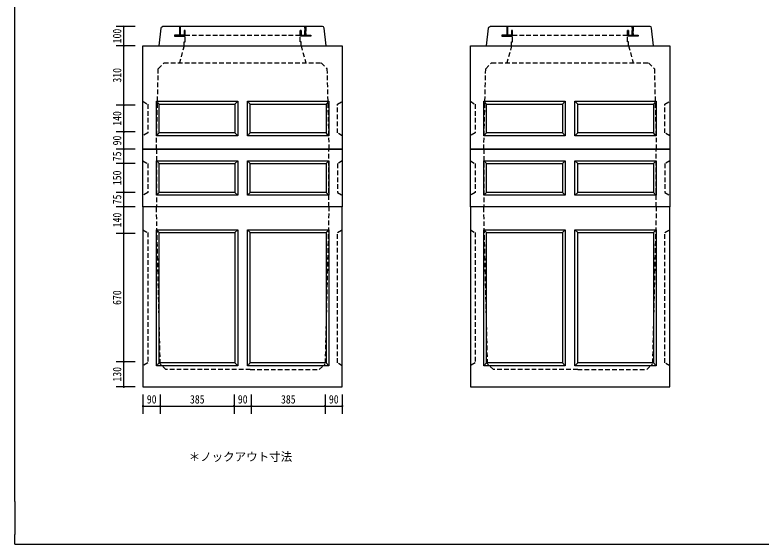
# Model space of a CAD drawing. Units: millimetres, scale not verified. Extents: x -3704 to 3796, y -2790 to 2696.
# Drawn here: x -3704 to 189, y -2790 to -29 of the extents above; entities that cross this region are included whole.
import ezdxf
from ezdxf.enums import TextEntityAlignment as Align

# ---------------------------------------------------------------- set-up
doc = ezdxf.new("R2010")
doc.units = ezdxf.units.MM
doc.header["$LTSCALE"] = 20
doc.linetypes.add('DASHED1', pattern=[1.8, 1.2, -0.6])
doc.layers.add('0-0_レイヤ_1', color=7, linetype='Continuous')
doc.layers.add('0-9_レイヤ10', color=7, linetype='Continuous')
doc.styles.add('HG丸ｺﾞｼｯｸM-PRO', font='')
doc.styles.add('ＭＳ ゴシック', font='')
doc.styles.get('HG丸ｺﾞｼｯｸM-PRO').set_extended_font_data('HG丸ｺﾞｼｯｸM-PRO')
doc.styles.get('ＭＳ ゴシック').set_extended_font_data('MS Gothic')

msp = doc.modelspace()

# ---------------------------------------------------------------- hatches: boundary and pattern name
at = {"layer": '0-9_レイヤ10'}
for points in [[(-3130.12, -90, 1), (-3142.12, -90, 1)], [(-3130.12, -190, 1), (-3142.12, -190, 1)], [(-3130.12, -500, 1), (-3142.12, -500, 1)], [(-3130.12, -640, 1), (-3142.12, -640, 1)], [(-3130.12, -730, 1), (-3142.12, -730, 1)], [(-3130.12, -805, 1), (-3142.12, -805, 1)], [(-3130.12, -955, 1), (-3142.12, -955, 1)], [(-3130.12, -1030, 1), (-3142.12, -1030, 1)], [(-3130.12, -1170, 1), (-3142.12, -1170, 1)], [(-3130.12, -1840, 1), (-3142.12, -1840, 1)], [(-3130.12, -1970, 1), (-3142.12, -1970, 1)], [(-3030.12, -2070, 1), (-3042.12, -2070, 1)], [(-2940.12, -2070, 1), (-2952.12, -2070, 1)], [(-2555.12, -2070, 1), (-2567.12, -2070, 1)], [(-2465.12, -2070, 1), (-2477.12, -2070, 1)], [(-2080.12, -2070, 1), (-2092.12, -2070, 1)], [(-1990.12, -2070, 1), (-2002.12, -2070, 1)]]:
    msp.add_hatch(color=256, dxfattribs=at).paths.add_polyline_path(points)

# ---------------------------------------------------------------- linework, layer by layer
at = {"layer": '0-0_レイヤ_1'}
for p, q in [((-3704.12, -2568.82), (-3704.12, 2646.47)), ((-2951.12, -190), (-2941.12, -97.5)), ((-2098.62, -90), (-2933.62, -90)), ((-2846.12, -90), (-2846.12, -135)), ((-2841.12, -90), (-2846.12, -90)), ((-2846.12, -92), (-2841.12, -92)), ((-2846.12, -94), (-2841.12, -94)), ((-2846.12, -96), (-2841.12, -96)), ((-2846.12, -98), (-2841.12, -98)), ((-2846.12, -100), (-2841.12, -100)), ((-2846.12, -102), (-2841.12, -102)), ((-2846.12, -104), (-2841.12, -104)), ((-2846.12, -106), (-2841.12, -106)), ((-2846.12, -108), (-2841.12, -108)), ((-2846.12, -110), (-2841.12, -110)), ((-2846.12, -112), (-2841.12, -112)), ((-2846.12, -114), (-2841.12, -114)), ((-2846.12, -116), (-2841.12, -116)), ((-2841.12, -135), (-2841.12, -90)), ((-2821.12, -110), (-2816.12, -110)), ((-2821.12, -110), (-2821.12, -140)), ((-2816.12, -110), (-2821.12, -110)), ((-2821.12, -112), (-2816.12, -112)), ((-2821.12, -114), (-2816.12, -114)), ((-2821.12, -116), (-2816.12, -116)), ((-2816.12, -140), (-2816.12, -110)), ((-2216.12, -110), (-2211.12, -110)), ((-2216.12, -110), (-2216.12, -135)), ((-2211.12, -110), (-2216.12, -110)), ((-2216.12, -112), (-2211.12, -112)), ((-2216.12, -114), (-2211.12, -114)), ((-2216.12, -116), (-2211.12, -116)), ((-2211.12, -135), (-2211.12, -110)), ((-2191.12, -90), (-2191.12, -135)), ((-2186.12, -90), (-2191.12, -90)), ((-2191.12, -92), (-2186.12, -92)), ((-2191.12, -94), (-2186.12, -94)), ((-2191.12, -96), (-2186.12, -96)), ((-2191.12, -98), (-2186.12, -98)), ((-2191.12, -100), (-2186.12, -100)), ((-2191.12, -102), (-2186.12, -102)), ((-2191.12, -104), (-2186.12, -104)), ((-2191.12, -106), (-2186.12, -106)), ((-2191.12, -108), (-2186.12, -108)), ((-2191.12, -110), (-2186.12, -110)), ((-2191.12, -112), (-2186.12, -112)), ((-2191.12, -114), (-2186.12, -114)), ((-2191.12, -116), (-2186.12, -116)), ((-2186.12, -135), (-2186.12, -90)), ((-2081.12, -190), (-2091.12, -97.5)), ((-1243.12, -190), (-1233.12, -97.5)), ((-390.62, -90), (-1225.62, -90)), ((-1138.12, -90), (-1138.12, -135)), ((-1133.12, -90), (-1138.12, -90)), ((-1138.12, -92), (-1133.12, -92)), ((-1138.12, -94), (-1133.12, -94)), ((-1138.12, -96), (-1133.12, -96)), ((-1138.12, -98), (-1133.12, -98)), ((-1138.12, -100), (-1133.12, -100)), ((-1138.12, -102), (-1133.12, -102)), ((-1138.12, -104), (-1133.12, -104)), ((-1138.12, -106), (-1133.12, -106)), ((-1138.12, -108), (-1133.12, -108)), ((-1138.12, -110), (-1133.12, -110)), ((-1138.12, -112), (-1133.12, -112)), ((-1138.12, -114), (-1133.12, -114)), ((-1138.12, -116), (-1133.12, -116)), ((-1133.12, -135), (-1133.12, -90)), ((-1113.12, -110), (-1108.12, -110)), ((-1113.12, -110), (-1113.12, -140)), ((-1108.12, -110), (-1113.12, -110)), ((-1113.12, -112), (-1108.12, -112)), ((-1113.12, -114), (-1108.12, -114)), ((-1113.12, -116), (-1108.12, -116)), ((-1108.12, -140), (-1108.12, -110)), ((-508.12, -110), (-503.12, -110)), ((-508.12, -110), (-508.12, -135)), ((-503.12, -110), (-508.12, -110)), ((-508.12, -112), (-503.12, -112)), ((-508.12, -114), (-503.12, -114)), ((-508.12, -116), (-503.12, -116)), ((-503.12, -135), (-503.12, -110)), ((-483.12, -90), (-483.12, -135)), ((-478.12, -90), (-483.12, -90)), ((-483.12, -92), (-478.12, -92)), ((-483.12, -94), (-478.12, -94)), ((-483.12, -96), (-478.12, -96)), ((-483.12, -98), (-478.12, -98)), ((-483.12, -100), (-478.12, -100)), ((-483.12, -102), (-478.12, -102)), ((-483.12, -104), (-478.12, -104)), ((-483.12, -106), (-478.12, -106)), ((-483.12, -108), (-478.12, -108)), ((-483.12, -110), (-478.12, -110)), ((-483.12, -112), (-478.12, -112)), ((-483.12, -114), (-478.12, -114)), ((-483.12, -116), (-478.12, -116)), ((-478.12, -135), (-478.12, -90)), ((-373.12, -190), (-383.12, -97.5)), ((-2871.12, -135), (-2871.12, -140)), ((-2821.12, -135), (-2871.12, -135)), ((-2871.12, -136), (-2821.12, -136)), ((-2871.12, -138), (-2821.12, -138)), ((-2871.12, -140), (-2821.12, -140)), ((-2871.12, -140), (-2821.12, -140)), ((-2846.12, -118), (-2841.12, -118)), ((-2846.12, -120), (-2841.12, -120)), ((-2846.12, -122), (-2841.12, -122)), ((-2846.12, -124), (-2841.12, -124)), ((-2846.12, -126), (-2841.12, -126)), ((-2846.12, -128), (-2841.12, -128)), ((-2846.12, -130), (-2841.12, -130)), ((-2846.12, -132), (-2841.12, -132)), ((-2846.12, -134), (-2841.12, -134)), ((-2821.12, -118), (-2816.12, -118)), ((-2821.12, -120), (-2816.12, -120)), ((-2821.12, -122), (-2816.12, -122)), ((-2821.12, -124), (-2816.12, -124)), ((-2821.12, -126), (-2816.12, -126)), ((-2821.12, -128), (-2816.12, -128)), ((-2821.12, -130), (-2816.12, -130)), ((-2821.12, -132), (-2816.12, -132)), ((-2821.12, -134), (-2816.12, -134)), ((-2821.12, -136), (-2816.12, -136)), ((-2821.12, -138), (-2816.12, -138)), ((-2821.12, -140), (-2816.12, -140)), ((-2821.12, -140), (-2816.12, -140)), ((-2216.12, -118), (-2211.12, -118)), ((-2216.12, -120), (-2211.12, -120)), ((-2216.12, -122), (-2211.12, -122)), ((-2216.12, -124), (-2211.12, -124)), ((-2216.12, -126), (-2211.12, -126)), ((-2216.12, -128), (-2211.12, -128)), ((-2216.12, -130), (-2211.12, -130)), ((-2216.12, -132), (-2211.12, -132)), ((-2216.12, -134), (-2211.12, -134)), ((-2216.12, -140), (-2216.12, -135)), ((-2216.12, -135), (-2161.12, -135)), ((-2216.12, -135), (-2211.12, -135)), ((-2216.12, -136), (-2161.12, -136)), ((-2216.12, -138), (-2161.12, -138)), ((-2161.12, -140), (-2216.12, -140)), ((-2191.12, -118), (-2186.12, -118)), ((-2191.12, -120), (-2186.12, -120)), ((-2191.12, -122), (-2186.12, -122)), ((-2191.12, -124), (-2186.12, -124)), ((-2191.12, -126), (-2186.12, -126)), ((-2191.12, -128), (-2186.12, -128)), ((-2191.12, -130), (-2186.12, -130)), ((-2191.12, -132), (-2186.12, -132)), ((-2191.12, -134), (-2186.12, -134)), ((-2191.12, -135), (-2186.12, -135)), ((-2161.12, -135), (-2161.12, -140)), ((-1163.12, -135), (-1163.12, -140)), ((-1113.12, -135), (-1163.12, -135)), ((-1163.12, -136), (-1113.12, -136)), ((-1163.12, -138), (-1113.12, -138)), ((-1163.12, -140), (-1113.12, -140)), ((-1163.12, -140), (-1113.12, -140)), ((-1138.12, -118), (-1133.12, -118)), ((-1138.12, -120), (-1133.12, -120)), ((-1138.12, -122), (-1133.12, -122)), ((-1138.12, -124), (-1133.12, -124)), ((-1138.12, -126), (-1133.12, -126)), ((-1138.12, -128), (-1133.12, -128)), ((-1138.12, -130), (-1133.12, -130)), ((-1138.12, -132), (-1133.12, -132)), ((-1138.12, -134), (-1133.12, -134)), ((-1113.12, -118), (-1108.12, -118)), ((-1113.12, -120), (-1108.12, -120)), ((-1113.12, -122), (-1108.12, -122)), ((-1113.12, -124), (-1108.12, -124)), ((-1113.12, -126), (-1108.12, -126)), ((-1113.12, -128), (-1108.12, -128)), ((-1113.12, -130), (-1108.12, -130)), ((-1113.12, -132), (-1108.12, -132)), ((-1113.12, -134), (-1108.12, -134)), ((-1113.12, -136), (-1108.12, -136)), ((-1113.12, -138), (-1108.12, -138)), ((-1113.12, -140), (-1108.12, -140)), ((-1113.12, -140), (-1108.12, -140)), ((-508.12, -118), (-503.12, -118)), ((-508.12, -120), (-503.12, -120)), ((-508.12, -122), (-503.12, -122)), ((-508.12, -124), (-503.12, -124)), ((-508.12, -126), (-503.12, -126)), ((-508.12, -128), (-503.12, -128)), ((-508.12, -130), (-503.12, -130)), ((-508.12, -132), (-503.12, -132)), ((-508.12, -134), (-503.12, -134)), ((-508.12, -140), (-508.12, -135)), ((-508.12, -135), (-453.12, -135)), ((-508.12, -135), (-503.12, -135)), ((-508.12, -136), (-453.12, -136)), ((-508.12, -138), (-453.12, -138)), ((-453.12, -140), (-508.12, -140)), ((-483.12, -118), (-478.12, -118)), ((-483.12, -120), (-478.12, -120)), ((-483.12, -122), (-478.12, -122)), ((-483.12, -124), (-478.12, -124)), ((-483.12, -126), (-478.12, -126)), ((-483.12, -128), (-478.12, -128)), ((-483.12, -130), (-478.12, -130)), ((-483.12, -132), (-478.12, -132)), ((-483.12, -134), (-478.12, -134)), ((-483.12, -135), (-478.12, -135)), ((-453.12, -135), (-453.12, -140)), ((-2951.12, -495), (-2966.12, -480)), ((-2556.12, -495), (-2541.12, -480)), ((-2491.12, -480), (-2476.12, -495)), ((-2081.12, -495), (-2066.12, -480)), ((-1243.12, -495), (-1258.12, -480)), ((-848.12, -495), (-833.12, -480)), ((-783.12, -480), (-768.12, -495)), ((-373.12, -495), (-358.12, -480)), ((-2966.12, -660), (-2951.12, -645)), ((-2541.12, -660), (-2556.12, -645)), ((-2491.12, -660), (-2476.12, -645)), ((-2067.79, -660), (-2081.12, -645)), ((-1258.12, -660), (-1243.12, -645)), ((-833.12, -660), (-848.12, -645)), ((-783.12, -660), (-768.12, -645)), ((-359.79, -660), (-373.12, -645)), ((-2966.12, -790), (-2951.12, -805)), ((-2541.12, -790), (-2556.12, -805)), ((-2476.12, -805), (-2491.12, -790)), ((-2081.12, -805), (-2066.12, -790)), ((-1258.12, -790), (-1243.12, -805)), ((-833.12, -790), (-848.12, -805)), ((-768.12, -805), (-783.12, -790)), ((-373.12, -805), (-358.12, -790)), ((-2951.12, -955), (-2966.12, -970)), ((-2556.12, -955), (-2541.12, -970)), ((-2066.12, -970), (-2081.12, -955)), ((-1243.12, -955), (-1258.12, -970)), ((-848.12, -955), (-833.12, -970)), ((-358.12, -970), (-373.12, -955)), ((-2556.12, -1165), (-2541.12, -1150)), ((-2066.12, -1150), (-2081.12, -1165)), ((-848.12, -1165), (-833.12, -1150)), ((-358.12, -1150), (-373.12, -1165)), ((-2966.12, -1860), (-2951.12, -1845)), ((-2541.12, -1860), (-2556.12, -1845)), ((-2491.12, -1860), (-2476.12, -1845)), ((-2066.12, -1860), (-2081.12, -1845)), ((-1258.12, -1860), (-1243.12, -1845)), ((-833.12, -1860), (-848.12, -1845)), ((-783.12, -1860), (-768.12, -1845)), ((-358.12, -1860), (-373.12, -1845)), ((-3704.12, -2568.82), (-3704.12, -2740.32)), ((-3704.12, -2790.32), (-3704.12, -2740.32)), ((-3704.12, -2790.32), (-3532.94, -2790.32))]:
    msp.add_line(p, q, dxfattribs=at)
at = {"layer": '0-0_レイヤ_1', "linetype": 'DASHED1'}
for p, q in [((-2846.12, -90), (-2846.12, -135)), ((-2841.12, -90), (-2846.12, -90)), ((-2841.12, -135), (-2841.12, -90)), ((-2821.12, -110), (-2821.12, -135)), ((-2816.12, -110), (-2821.12, -110)), ((-2816.12, -170), (-2816.12, -110)), ((-2216.12, -110), (-2211.12, -110)), ((-2216.12, -170), (-2216.12, -110)), ((-2211.12, -110), (-2211.12, -135)), ((-2191.12, -90), (-2186.12, -90)), ((-2191.12, -135), (-2191.12, -90)), ((-2186.12, -90), (-2186.12, -135)), ((-1138.12, -90), (-1138.12, -135)), ((-1133.12, -90), (-1138.12, -90)), ((-1133.12, -135), (-1133.12, -90)), ((-1113.12, -110), (-1113.12, -135)), ((-1108.12, -110), (-1113.12, -110)), ((-1108.12, -170), (-1108.12, -110)), ((-508.12, -110), (-503.12, -110)), ((-508.12, -170), (-508.12, -110)), ((-503.12, -110), (-503.12, -135)), ((-483.12, -90), (-478.12, -90)), ((-483.12, -135), (-483.12, -90)), ((-478.12, -90), (-478.12, -135)), ((-2871.12, -135), (-2871.12, -140)), ((-2846.12, -135), (-2871.12, -135)), ((-2871.12, -140), (-2816.12, -140)), ((-2821.12, -135), (-2841.12, -135)), ((-2816.12, -135), (-2216.12, -135)), ((-2161.12, -140), (-2216.12, -140)), ((-2211.12, -135), (-2191.12, -135)), ((-2186.12, -135), (-2161.12, -135)), ((-2161.12, -135), (-2161.12, -140)), ((-1163.12, -135), (-1163.12, -140)), ((-1138.12, -135), (-1163.12, -135)), ((-1163.12, -140), (-1108.12, -140)), ((-1113.12, -135), (-1133.12, -135)), ((-1108.12, -135), (-508.12, -135)), ((-453.12, -140), (-508.12, -140)), ((-503.12, -135), (-483.12, -135)), ((-478.12, -135), (-453.12, -135)), ((-453.12, -135), (-453.12, -140)), ((-2821.12, -190), (-2846.12, -280)), ((-2821.12, -170), (-2816.12, -170)), ((-2821.12, -190), (-2821.12, -170)), ((-2211.12, -170), (-2216.12, -170)), ((-2211.12, -190), (-2211.12, -170)), ((-2211.12, -190), (-2186.12, -280)), ((-1113.12, -190), (-1138.12, -280)), ((-1113.12, -170), (-1108.12, -170)), ((-1113.12, -190), (-1113.12, -170)), ((-503.12, -170), (-508.12, -170)), ((-503.12, -190), (-503.12, -170)), ((-503.12, -190), (-478.12, -280)), ((-2966.12, -730), (-2966.12, -1030)), ((-2066.12, -1030), (-2066.12, -730)), ((-1258.12, -730), (-1258.12, -1030)), ((-358.12, -1030), (-358.12, -730)), ((-2066.12, -1030), (-2086.12, -1850)), ((-358.12, -1030), (-378.12, -1850))]:
    msp.add_line(p, q, dxfattribs=at)
at = {"layer": '0-0_レイヤ_1'}
for points in [[(-2941.12, -97.5), (-2939.11, -92.18), (-2933.62, -90)], [(-2091.12, -97.5), (-2093.57, -91.85), (-2098.62, -90)], [(-1233.12, -97.5), (-1231.11, -92.18), (-1225.62, -90)], [(-383.12, -97.5), (-385.57, -91.85), (-390.62, -90)], [(-2491.12, -970), (-2476.12, -955), (-2476.12, -805), (-2081.12, -805), (-2081.12, -955), (-2476.12, -955)], [(-783.12, -970), (-768.12, -955), (-768.12, -805), (-373.12, -805), (-373.12, -955), (-768.12, -955)], [(-1996.12, -1030), (-3036.12, -1030), (-3036.12, -1970), (-1996.12, -1970), (-1996.12, -1030), (-3036.12, -1030)], [(-288.12, -1030), (-1328.12, -1030), (-1328.12, -1970), (-288.12, -1970), (-288.12, -1030), (-1328.12, -1030)], [(-2966.12, -1150), (-2951.12, -1165), (-2556.12, -1165), (-2556.12, -1845), (-2951.12, -1845), (-2951.12, -1165)], [(-2491.12, -1150), (-2476.12, -1165), (-2081.12, -1165), (-2081.12, -1845), (-2476.12, -1845), (-2476.12, -1165)], [(-1258.12, -1150), (-1243.12, -1165), (-848.12, -1165), (-848.12, -1845), (-1243.12, -1845), (-1243.12, -1165)], [(-783.12, -1150), (-768.12, -1165), (-373.12, -1165), (-373.12, -1845), (-768.12, -1845), (-768.12, -1165)], [(-3532.94, -2790.32), (3545.88, -2790.32), (3795.88, -2790.32), (3795.88, -2740.32)]]:
    msp.add_lwpolyline(points, dxfattribs=at)
for points in [[(-3036.12, -730), (-3036.12, -190), (-1996.12, -190), (-1996.12, -730)], [(-1328.12, -730), (-1328.12, -190), (-288.12, -190), (-288.12, -730)], [(-2966.12, -660), (-2966.12, -480), (-2541.12, -480), (-2541.12, -660)], [(-2951.12, -495), (-2556.12, -495), (-2556.12, -645), (-2951.12, -645)], [(-2491.12, -480), (-2066.12, -480), (-2066.12, -660), (-2491.12, -660)], [(-2476.12, -495), (-2081.12, -495), (-2081.12, -645), (-2476.12, -645)], [(-1258.12, -660), (-1258.12, -480), (-833.12, -480), (-833.12, -660)], [(-1243.12, -495), (-848.12, -495), (-848.12, -645), (-1243.12, -645)], [(-783.12, -480), (-358.12, -480), (-358.12, -660), (-783.12, -660)], [(-768.12, -495), (-373.12, -495), (-373.12, -645), (-768.12, -645)], [(-3036.12, -730), (-1996.12, -730), (-1996.12, -1030), (-3036.12, -1030)], [(-1328.12, -730), (-288.12, -730), (-288.12, -1030), (-1328.12, -1030)], [(-2966.12, -790), (-2541.12, -790), (-2541.12, -970), (-2966.12, -970)], [(-2951.12, -955), (-2951.12, -805), (-2556.12, -805), (-2556.12, -955)], [(-2491.12, -790), (-2066.12, -790), (-2066.12, -970), (-2491.12, -970)], [(-1258.12, -790), (-833.12, -790), (-833.12, -970), (-1258.12, -970)], [(-1243.12, -955), (-1243.12, -805), (-848.12, -805), (-848.12, -955)], [(-783.12, -790), (-358.12, -790), (-358.12, -970), (-783.12, -970)], [(-2966.12, -1150), (-2541.12, -1150), (-2541.12, -1860), (-2966.12, -1860)], [(-2491.12, -1150), (-2066.12, -1150), (-2066.12, -1860), (-2491.12, -1860)], [(-1258.12, -1150), (-833.12, -1150), (-833.12, -1860), (-1258.12, -1860)], [(-783.12, -1150), (-358.12, -1150), (-358.12, -1860), (-783.12, -1860)]]:
    msp.add_lwpolyline(points, close=True, dxfattribs=at)
at = {"layer": '0-0_レイヤ_1', "linetype": 'DASHED1'}
for points in [[(-2966.12, -730), (-2956.12, -310), (-2926.12, -280), (-2106.12, -280), (-2076.12, -310), (-2066.12, -730)], [(-1258.12, -730), (-1248.12, -310), (-1218.12, -280), (-398.12, -280), (-368.12, -310), (-358.12, -730)], [(-3036.12, -480), (-3011.12, -495), (-3011.12, -645), (-3036.12, -660)], [(-1996.12, -660), (-2021.12, -645), (-2021.12, -495), (-1996.12, -480)], [(-1328.12, -480), (-1303.12, -495), (-1303.12, -645), (-1328.12, -660)], [(-288.12, -660), (-313.12, -645), (-313.12, -495), (-288.12, -480)], [(-3036.12, -790), (-3011.12, -805), (-3011.12, -955), (-3036.12, -970)], [(-1996.12, -790), (-2021.12, -805), (-2021.12, -955), (-1996.12, -970)], [(-1328.12, -790), (-1303.12, -805), (-1303.12, -955), (-1328.12, -970)], [(-288.12, -790), (-313.12, -805), (-313.12, -955), (-288.12, -970)], [(-2476.12, -1880), (-2916.12, -1880), (-2946.12, -1850), (-2966.12, -1030)], [(-768.12, -1880), (-1208.12, -1880), (-1238.12, -1850), (-1258.12, -1030)], [(-3036.12, -1150), (-3011.12, -1165), (-3011.12, -1845), (-3036.12, -1860)], [(-1996.12, -1860), (-2021.12, -1845), (-2021.12, -1165), (-1996.12, -1150)], [(-1328.12, -1150), (-1303.12, -1165), (-1303.12, -1845), (-1328.12, -1860)], [(-288.12, -1860), (-313.12, -1845), (-313.12, -1165), (-288.12, -1150)], [(-2476.12, -1880), (-2116.12, -1880), (-2086.12, -1850)], [(-768.12, -1880), (-408.12, -1880), (-378.12, -1850)]]:
    msp.add_lwpolyline(points, dxfattribs=at)
at = {"layer": '0-9_レイヤ10'}
for p, q in [((-3076.12, -90), (-3176.12, -90)), ((-3136.12, -190), (-3136.12, -90)), ((-3076.12, -190), (-3176.12, -190)), ((-3136.12, -500), (-3136.12, -190)), ((-3076.12, -500), (-3176.12, -500)), ((-3136.12, -640), (-3136.12, -500)), ((-3076.12, -640), (-3176.12, -640)), ((-3136.12, -730), (-3136.12, -640)), ((-3076.12, -730), (-3176.12, -730)), ((-3136.12, -805), (-3136.12, -730)), ((-3076.12, -805), (-3176.12, -805)), ((-3136.12, -955), (-3136.12, -805)), ((-3076.12, -955), (-3176.12, -955)), ((-3136.12, -1030), (-3136.12, -955)), ((-3076.12, -1030), (-3176.12, -1030)), ((-3136.12, -1170), (-3136.12, -1030)), ((-3076.12, -1170), (-3176.12, -1170)), ((-3136.12, -1840), (-3136.12, -1170)), ((-3076.12, -1840), (-3176.12, -1840)), ((-3136.12, -1970), (-3136.12, -1840)), ((-3076.12, -1970), (-3176.12, -1970)), ((-3036.12, -2010), (-3036.12, -2110)), ((-2946.12, -2010), (-2946.12, -2110)), ((-2561.12, -2010), (-2561.12, -2110)), ((-2471.12, -2010), (-2471.12, -2110)), ((-2086.12, -2010), (-2086.12, -2110)), ((-1996.12, -2010), (-1996.12, -2110)), ((-3036.12, -2070), (-2946.12, -2070)), ((-2946.12, -2070), (-2561.12, -2070)), ((-2561.12, -2070), (-2471.12, -2070)), ((-2471.12, -2070), (-2086.12, -2070)), ((-2086.12, -2070), (-1996.12, -2070))]:
    msp.add_line(p, q, dxfattribs=at)

# ---------------------------------------------------------------- texts
at = {"layer": '0-9_レイヤ10', "style": 'ＭＳ ゴシック', "width": 0.85}
for s, p in [('100', (-3136.12, -177.5)), ('310', (-3136.12, -382.5)), ('140', (-3136.12, -607.5)), ('90', (-3136.12, -710)), ('75', (-3136.12, -792.5)), ('150', (-3136.12, -917.5)), ('75', (-3136.12, -1017.5)), ('140', (-3136.12, -1137.5)), ('670', (-3136.12, -1542.5)), ('130', (-3136.12, -1942.5))]:
    msp.add_text(s, height=43.99, rotation=90, dxfattribs=at).set_placement(p, align=Align.BOTTOM_LEFT)
for s, p in [('90', (-3016.12, -2070)), ('385', (-2791.12, -2070)), ('90', (-2541.12, -2070)), ('385', (-2316.12, -2070)), ('90', (-2066.12, -2070))]:
    msp.add_text(s, height=43.99, dxfattribs=at).set_placement(p, align=Align.BOTTOM_LEFT)
at = {"layer": '0-9_レイヤ10', "style": 'HG丸ｺﾞｼｯｸM-PRO'}
msp.add_text('＊ノックアウト寸法', height=43.99, dxfattribs=at).set_placement((-2797.61, -2370.32), align=Align.BOTTOM_LEFT)

doc.saveas('drawing.dxf')
